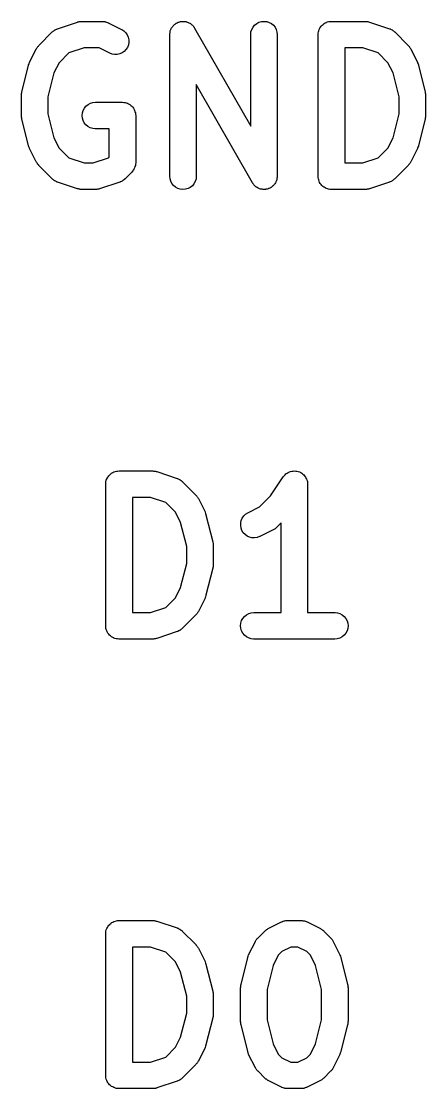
# Model space of a CAD drawing. Extents: x -13 to 127, y -89 to 15.
# Drawn here: x 108.81 to 111.1, y -31.29 to -25.26 of the extents above; entities that cross this region are included whole.
import ezdxf

# ---------------------------------------------------------------- set-up
doc = ezdxf.new("R2010")
doc.units = 0
doc.layers.add('BLACK', color=7, linetype='CONTINUOUS')

msp = doc.modelspace()

# ---------------------------------------------------------------- linework, layer by layer
at = {"layer": 'BLACK', "linetype": 'CONTINUOUS'}
for p, q in [((109.146, -25.266), (109.149, -25.2654)), ((109.149, -25.2654), (109.153, -25.2653)), ((109.153, -25.2653), (109.157, -25.2649)), ((109.157, -25.2649), (109.271, -25.2649)), ((109.271, -25.2649), (109.272, -25.2649)), ((109.272, -25.2649), (109.275, -25.2652)), ((109.275, -25.2652), (109.277, -25.2651)), ((109.277, -25.2651), (109.282, -25.266)), ((109.717, -25.266), (109.719, -25.2655)), ((109.719, -25.2655), (109.724, -25.2653)), ((109.724, -25.2653), (109.729, -25.2649)), ((109.729, -25.2649), (109.731, -25.2652)), ((109.731, -25.2652), (109.734, -25.2651)), ((109.734, -25.2651), (109.739, -25.2659)), ((110.172, -25.2662), (110.186, -25.2649)), ((110.186, -25.2649), (110.201, -25.2664)), ((110.552, -25.2662), (110.559, -25.2656)), ((110.559, -25.2656), (110.567, -25.2649)), ((110.567, -25.2649), (110.757, -25.2649)), ((110.757, -25.2649), (110.758, -25.2649)), ((110.758, -25.2649), (110.762, -25.2654)), ((110.762, -25.2654), (110.766, -25.2655)), ((110.766, -25.2655), (110.769, -25.2662)), ((108.913, -25.4012), (108.99, -25.325)), ((108.99, -25.3242), (108.992, -25.3229)), ((108.99, -25.325), (108.99, -25.3242)), ((108.992, -25.3229), (108.994, -25.3213)), ((108.994, -25.3213), (108.998, -25.3183)), ((108.998, -25.3183), (109.002, -25.3151)), ((109.002, -25.3151), (109.004, -25.3141)), ((109.004, -25.3141), (109.006, -25.3128)), ((109.006, -25.3128), (109.01, -25.3107)), ((109.01, -25.3107), (109.015, -25.3084)), ((109.015, -25.3084), (109.017, -25.3077)), ((109.017, -25.3077), (109.019, -25.3068)), ((109.019, -25.3068), (109.133, -25.2688)), ((109.133, -25.2688), (109.134, -25.2684)), ((109.134, -25.2684), (109.138, -25.2675)), ((109.138, -25.2675), (109.142, -25.2663)), ((109.142, -25.2663), (109.146, -25.266)), ((109.282, -25.266), (109.287, -25.2665)), ((109.287, -25.2665), (109.289, -25.2672)), ((109.289, -25.2672), (109.291, -25.2676)), ((109.291, -25.2676), (109.296, -25.2694)), ((109.296, -25.2694), (109.301, -25.271)), ((109.301, -25.271), (109.303, -25.272)), ((109.303, -25.272), (109.305, -25.2728)), ((109.305, -25.2728), (109.381, -25.3109)), ((109.381, -25.3109), (109.382, -25.3114)), ((109.382, -25.3114), (109.394, -25.3194)), ((109.394, -25.3194), (109.405, -25.3296)), ((109.655, -25.3243), (109.656, -25.3219)), ((109.655, -25.3291), (109.655, -25.3243)), ((109.656, -25.3194), (109.658, -25.3149)), ((109.656, -25.3219), (109.656, -25.3194)), ((109.658, -25.3149), (109.659, -25.3104)), ((109.659, -25.3104), (109.661, -25.3081)), ((109.661, -25.3081), (109.662, -25.3058)), ((109.662, -25.3058), (109.664, -25.3018)), ((109.664, -25.3018), (109.667, -25.2975)), ((109.667, -25.2975), (109.668, -25.2956)), ((109.668, -25.2956), (109.67, -25.2935)), ((109.67, -25.2935), (109.673, -25.29)), ((109.673, -25.29), (109.676, -25.2863)), ((109.676, -25.2863), (109.678, -25.2847)), ((109.678, -25.2847), (109.68, -25.2829)), ((109.68, -25.2829), (109.684, -25.2802)), ((109.684, -25.2802), (109.687, -25.2771)), ((109.687, -25.2771), (109.69, -25.276)), ((109.69, -25.276), (109.692, -25.2745)), ((109.692, -25.2745), (109.696, -25.2726)), ((109.696, -25.2726), (109.7, -25.2704)), ((109.7, -25.2704), (109.703, -25.2696)), ((109.703, -25.2696), (109.705, -25.2686)), ((109.705, -25.2686), (109.71, -25.2676)), ((109.71, -25.2676), (109.714, -25.2662)), ((109.714, -25.2662), (109.717, -25.266)), ((109.739, -25.2659), (109.744, -25.2664)), ((109.744, -25.2664), (109.746, -25.2672)), ((109.746, -25.2672), (109.748, -25.2676)), ((109.748, -25.2676), (109.753, -25.2693)), ((109.753, -25.2693), (109.757, -25.2708)), ((109.757, -25.2708), (109.76, -25.272)), ((109.76, -25.272), (109.762, -25.2729)), ((109.762, -25.2729), (109.766, -25.2754)), ((109.766, -25.2754), (109.77, -25.2777)), ((109.77, -25.2777), (109.772, -25.2793)), ((109.772, -25.2793), (109.774, -25.2807)), ((109.774, -25.2807), (109.778, -25.284)), ((109.778, -25.284), (109.782, -25.2871)), ((109.782, -25.2871), (109.783, -25.289)), ((109.783, -25.289), (109.785, -25.2908)), ((109.785, -25.2908), (109.788, -25.2947)), ((109.788, -25.2947), (109.791, -25.2984)), ((109.791, -25.2984), (109.792, -25.3006)), ((109.792, -25.3006), (109.794, -25.3027)), ((109.794, -25.3027), (110.111, -25.8575)), ((110.111, -25.3389), (110.112, -25.3243)), ((110.112, -25.3243), (110.117, -25.3104)), ((110.117, -25.3104), (110.124, -25.2975)), ((110.124, -25.2975), (110.133, -25.2863)), ((110.133, -25.2863), (110.145, -25.2771)), ((110.145, -25.2771), (110.157, -25.2704)), ((110.157, -25.2704), (110.172, -25.2662)), ((110.201, -25.2664), (110.215, -25.2708)), ((110.215, -25.2708), (110.228, -25.2777)), ((110.228, -25.2777), (110.239, -25.2871)), ((110.239, -25.2871), (110.248, -25.2984)), ((110.248, -25.2984), (110.255, -25.3113)), ((110.255, -25.3113), (110.259, -25.3253)), ((110.259, -25.3253), (110.261, -25.3399)), ((110.492, -25.3318), (110.493, -25.3248)), ((110.493, -25.3243), (110.495, -25.3176)), ((110.493, -25.3246), (110.493, -25.3243)), ((110.493, -25.3248), (110.493, -25.3246)), ((110.495, -25.3176), (110.497, -25.3108)), ((110.497, -25.3108), (110.498, -25.3106)), ((110.498, -25.3104), (110.501, -25.3041)), ((110.498, -25.3106), (110.498, -25.3104)), ((110.501, -25.3041), (110.504, -25.298)), ((110.504, -25.298), (110.505, -25.2978)), ((110.505, -25.2975), (110.509, -25.2921)), ((110.505, -25.2978), (110.505, -25.2975)), ((110.509, -25.2921), (110.514, -25.2867)), ((110.514, -25.2863), (110.52, -25.2819)), ((110.514, -25.2865), (110.514, -25.2863)), ((110.514, -25.2867), (110.514, -25.2865)), ((110.52, -25.2819), (110.525, -25.2774)), ((110.525, -25.2771), (110.532, -25.2739)), ((110.525, -25.2773), (110.525, -25.2771)), ((110.525, -25.2774), (110.525, -25.2773)), ((110.532, -25.2739), (110.538, -25.2706)), ((110.538, -25.2704), (110.545, -25.2684)), ((110.538, -25.2705), (110.538, -25.2704)), ((110.538, -25.2706), (110.538, -25.2705)), ((110.545, -25.2684), (110.552, -25.2663)), ((110.552, -25.2663), (110.552, -25.2662)), ((110.552, -25.2663), (110.552, -25.2663)), ((110.769, -25.2662), (110.773, -25.2665)), ((110.773, -25.2665), (110.777, -25.2678)), ((110.777, -25.2678), (110.781, -25.2688)), ((110.781, -25.2688), (110.895, -25.3068)), ((110.895, -25.3068), (110.896, -25.3072)), ((110.896, -25.3072), (110.898, -25.3081)), ((110.898, -25.3081), (110.9, -25.3088)), ((110.9, -25.3088), (110.905, -25.3112)), ((110.905, -25.3112), (110.909, -25.3133)), ((110.909, -25.3133), (110.911, -25.3146)), ((110.911, -25.3146), (110.913, -25.3157)), ((110.913, -25.3157), (110.917, -25.3189)), ((110.917, -25.3189), (110.921, -25.3219)), ((110.921, -25.3219), (110.923, -25.3236)), ((110.923, -25.3236), (110.924, -25.325)), ((110.924, -25.325), (111.001, -25.4012)), ((109.405, -25.3296), (109.413, -25.3416)), ((109.413, -25.3416), (109.419, -25.355)), ((109.419, -25.355), (109.422, -25.3693)), ((109.422, -25.384), (109.42, -25.3984)), ((109.422, -25.3693), (109.422, -25.384)), ((109.653, -25.3389), (109.654, -25.3363)), ((109.653, -25.3399), (109.653, -25.3389)), ((109.653, -26.1399), (109.653, -25.3399)), ((109.654, -25.3338), (109.655, -25.3291)), ((109.654, -25.3363), (109.654, -25.3338)), ((110.111, -25.3399), (110.111, -25.3389)), ((110.111, -25.8575), (110.111, -25.3399)), ((110.261, -25.3399), (110.261, -26.1399)), ((110.492, -25.3389), (110.492, -25.3318)), ((110.492, -25.3394), (110.492, -25.3389)), ((110.492, -25.3399), (110.492, -25.3394)), ((110.492, -25.3394), (110.492, -25.3394)), ((110.492, -25.3394), (110.492, -25.3394)), ((110.492, -26.1399), (110.492, -25.3399)), ((108.861, -25.4968), (108.899, -25.4206)), ((108.899, -25.4206), (108.9, -25.4197)), ((108.9, -25.4197), (108.902, -25.4162)), ((108.902, -25.4162), (108.904, -25.4125)), ((108.904, -25.4125), (108.906, -25.4101)), ((108.906, -25.4101), (108.908, -25.4074)), ((108.908, -25.4074), (108.911, -25.4044)), ((108.911, -25.4044), (108.913, -25.4012)), ((109.083, -25.4436), (109.028, -25.4986)), ((109.169, -25.4149), (109.083, -25.4436)), ((109.254, -25.4149), (109.169, -25.4149)), ((109.314, -25.4451), (109.254, -25.4149)), ((109.328, -25.4503), (109.314, -25.4451)), ((109.384, -25.4433), (109.371, -25.4492)), ((109.396, -25.4349), (109.384, -25.4433)), ((109.406, -25.4243), (109.396, -25.4349)), ((109.414, -25.412), (109.406, -25.4243)), ((109.42, -25.3984), (109.414, -25.412)), ((110.642, -25.4149), (110.642, -26.0649)), ((110.745, -25.4149), (110.642, -25.4149)), ((110.831, -25.4436), (110.745, -25.4149)), ((110.886, -25.4986), (110.831, -25.4436)), ((111.001, -25.4012), (111.001, -25.4019)), ((111.001, -25.4019), (111.004, -25.4052)), ((111.004, -25.4052), (111.007, -25.4083)), ((111.007, -25.4083), (111.008, -25.4109)), ((111.008, -25.4109), (111.01, -25.4133)), ((111.01, -25.4133), (111.012, -25.4171)), ((111.012, -25.4171), (111.015, -25.4206)), ((111.015, -25.4206), (111.053, -25.4968)), ((108.856, -25.5105), (108.859, -25.504)), ((108.859, -25.504), (108.861, -25.4975)), ((108.861, -25.4972), (108.861, -25.4968)), ((108.861, -25.4975), (108.861, -25.4972)), ((109.028, -25.4986), (108.999, -25.5566)), ((109.342, -25.4528), (109.328, -25.4503)), ((109.357, -25.4524), (109.342, -25.4528)), ((109.371, -25.4492), (109.357, -25.4524)), ((110.915, -25.5566), (110.886, -25.4986)), ((111.053, -25.4968), (111.053, -25.4978)), ((111.053, -25.4978), (111.053, -25.4981)), ((111.053, -25.4981), (111.053, -25.4984)), ((111.053, -25.4984), (111.056, -25.505)), ((111.056, -25.505), (111.058, -25.5115)), ((108.818, -25.6646), (108.856, -25.5122)), ((108.856, -25.5109), (108.856, -25.5105)), ((108.856, -25.5112), (108.856, -25.5109)), ((108.856, -25.5122), (108.856, -25.5112)), ((108.999, -25.5566), (108.965, -25.692)), ((110.949, -25.692), (110.915, -25.5566)), ((111.058, -25.5115), (111.058, -25.5119)), ((111.058, -25.5119), (111.058, -25.5122)), ((111.058, -25.5122), (111.096, -25.6646)), ((110.12, -26.1771), (109.803, -25.6223)), ((109.803, -25.6223), (109.803, -26.1399)), ((108.815, -25.6791), (108.816, -25.6731)), ((108.815, -25.6804), (108.815, -25.6791)), ((108.815, -25.6817), (108.815, -25.6804)), ((108.815, -25.6828), (108.815, -25.6817)), ((108.815, -25.797), (108.815, -25.6828)), ((108.816, -25.6731), (108.817, -25.6672)), ((108.817, -25.6659), (108.818, -25.6646)), ((108.817, -25.6672), (108.817, -25.6659)), ((111.096, -25.6646), (111.097, -25.6656)), ((111.097, -25.6656), (111.097, -25.6669)), ((111.097, -25.6669), (111.097, -25.6682)), ((111.097, -25.6682), (111.098, -25.6742)), ((111.098, -25.6742), (111.099, -25.6801)), ((111.099, -25.6801), (111.099, -25.6814)), ((111.099, -25.6814), (111.099, -25.6828)), ((111.099, -25.6828), (111.099, -25.797)), ((108.965, -25.692), (108.965, -25.7878)), ((109.171, -25.7551), (109.18, -25.7438)), ((109.18, -25.7438), (109.192, -25.7346)), ((109.192, -25.7346), (109.205, -25.7277)), ((109.205, -25.7277), (109.219, -25.7235)), ((109.219, -25.7235), (109.233, -25.722)), ((109.233, -25.722), (109.386, -25.722)), ((109.386, -25.722), (109.386, -25.722)), ((109.386, -25.722), (109.386, -25.722)), ((109.386, -25.722), (109.386, -25.7221)), ((109.386, -25.7221), (109.387, -25.7221)), ((109.387, -25.7221), (109.394, -25.7228)), ((109.394, -25.7228), (109.401, -25.7236)), ((109.401, -25.7236), (109.401, -25.7237)), ((109.401, -25.7237), (109.401, -25.7237)), ((109.401, -25.7237), (109.408, -25.7258)), ((109.408, -25.7258), (109.415, -25.7279)), ((109.415, -25.7279), (109.415, -25.728)), ((109.415, -25.728), (109.415, -25.7281)), ((109.415, -25.7281), (109.421, -25.7315)), ((109.421, -25.7315), (109.428, -25.7349)), ((109.428, -25.7349), (109.428, -25.735)), ((109.428, -25.735), (109.428, -25.7352)), ((109.428, -25.7352), (109.433, -25.7397)), ((109.433, -25.7397), (109.439, -25.7442)), ((109.439, -25.7442), (109.439, -25.7444)), ((109.439, -25.7444), (109.439, -25.7446)), ((109.439, -25.7446), (109.444, -25.75)), ((110.949, -25.7878), (110.949, -25.692)), ((108.815, -25.7984), (108.815, -25.797)), ((108.815, -25.7997), (108.815, -25.7984)), ((108.816, -25.8056), (108.815, -25.7997)), ((108.817, -25.8116), (108.816, -25.8056)), ((108.965, -25.7878), (108.999, -25.9233)), ((109.158, -25.7965), (109.16, -25.782)), ((109.16, -25.8111), (109.158, -25.7965)), ((109.16, -25.782), (109.164, -25.768)), ((109.164, -25.768), (109.171, -25.7551)), ((109.444, -25.75), (109.448, -25.7555)), ((109.448, -25.7555), (109.448, -25.7558)), ((109.448, -25.7558), (109.448, -25.756)), ((109.448, -25.756), (109.452, -25.7622)), ((109.452, -25.7622), (109.455, -25.7685)), ((109.455, -25.7685), (109.455, -25.7687)), ((109.455, -25.7687), (109.455, -25.769)), ((109.455, -25.769), (109.457, -25.7757)), ((109.457, -25.7757), (109.459, -25.7825)), ((109.459, -25.7825), (109.459, -25.7827)), ((109.459, -25.7827), (109.459, -25.783)), ((109.459, -25.783), (109.46, -25.79)), ((109.46, -25.79), (109.461, -25.797)), ((109.461, -25.797), (109.461, -26.0637)), ((110.915, -25.9233), (110.949, -25.7878)), ((111.098, -25.8067), (111.097, -25.8126)), ((111.099, -25.8008), (111.098, -25.8067)), ((111.099, -25.797), (111.099, -25.7981)), ((111.099, -25.7981), (111.099, -25.7994)), ((111.099, -25.7994), (111.099, -25.8008)), ((108.817, -25.8129), (108.817, -25.8116)), ((108.817, -25.8142), (108.817, -25.8129)), ((108.818, -25.8152), (108.817, -25.8142)), ((108.856, -25.9676), (108.818, -25.8152)), ((109.164, -25.8251), (109.16, -25.8111)), ((109.17, -25.8381), (109.164, -25.8251)), ((109.18, -25.8495), (109.17, -25.8381)), ((109.191, -25.8589), (109.18, -25.8495)), ((109.204, -25.866), (109.191, -25.8589)), ((109.218, -25.8704), (109.204, -25.866)), ((111.096, -25.8152), (111.058, -25.9676)), ((111.097, -25.8139), (111.096, -25.8152)), ((111.097, -25.8126), (111.097, -25.8139)), ((108.999, -25.9233), (109.028, -25.9812)), ((109.232, -25.872), (109.218, -25.8704)), ((109.233, -25.872), (109.232, -25.872)), ((109.311, -25.872), (109.233, -25.872)), ((109.311, -26.0326), (109.311, -25.872)), ((110.886, -25.9812), (110.915, -25.9233)), ((108.856, -25.9679), (108.856, -25.9676)), ((108.856, -25.9683), (108.856, -25.9679)), ((108.858, -25.9748), (108.856, -25.9683)), ((108.861, -25.9814), (108.858, -25.9748)), ((108.861, -25.9817), (108.861, -25.9814)), ((108.861, -25.982), (108.861, -25.9817)), ((108.861, -25.983), (108.861, -25.982)), ((108.899, -26.0592), (108.861, -25.983)), ((109.028, -25.9812), (109.083, -26.0363)), ((110.831, -26.0363), (110.886, -25.9812)), ((111.053, -25.983), (111.015, -26.0592)), ((111.055, -25.9758), (111.053, -25.9823)), ((111.053, -25.9823), (111.053, -25.9826)), ((111.053, -25.9826), (111.053, -25.983)), ((111.058, -25.9693), (111.055, -25.9758)), ((111.058, -25.9676), (111.058, -25.9686)), ((111.058, -25.9686), (111.058, -25.969)), ((111.058, -25.969), (111.058, -25.9693)), ((109.083, -26.0363), (109.169, -26.0649)), ((109.221, -26.0649), (109.307, -26.0363)), ((109.307, -26.0363), (109.311, -26.0326)), ((110.745, -26.0649), (110.831, -26.0363)), ((108.902, -26.0627), (108.899, -26.0592)), ((108.904, -26.0665), (108.902, -26.0627)), ((108.906, -26.0689), (108.904, -26.0665)), ((108.907, -26.0716), (108.906, -26.0689)), ((108.91, -26.0746), (108.907, -26.0716)), ((108.913, -26.0779), (108.91, -26.0746)), ((108.913, -26.0787), (108.913, -26.0779)), ((108.99, -26.1548), (108.913, -26.0787)), ((109.169, -26.0649), (109.221, -26.0649)), ((109.447, -26.1061), (109.443, -26.1114)), ((109.448, -26.1057), (109.447, -26.1061)), ((109.451, -26.0994), (109.448, -26.1054)), ((109.448, -26.1054), (109.448, -26.1057)), ((109.455, -26.0933), (109.451, -26.0994)), ((109.457, -26.0859), (109.455, -26.0925)), ((109.455, -26.0925), (109.455, -26.0929)), ((109.455, -26.0929), (109.455, -26.0933)), ((109.459, -26.0793), (109.457, -26.0859)), ((109.46, -26.0716), (109.459, -26.0785)), ((109.459, -26.0785), (109.459, -26.0789)), ((109.459, -26.0789), (109.459, -26.0793)), ((109.461, -26.0648), (109.46, -26.0716)), ((109.461, -26.0637), (109.461, -26.064)), ((109.461, -26.064), (109.461, -26.064)), ((109.461, -26.064), (109.461, -26.064)), ((109.461, -26.064), (109.461, -26.0648)), ((110.642, -26.0649), (110.745, -26.0649)), ((111.001, -26.0787), (110.924, -26.1548)), ((111.003, -26.0754), (111.001, -26.0787)), ((111.006, -26.0724), (111.003, -26.0754)), ((111.008, -26.0698), (111.006, -26.0724)), ((111.01, -26.0673), (111.008, -26.0698)), ((111.012, -26.0636), (111.01, -26.0673)), ((111.014, -26.0601), (111.012, -26.0636)), ((111.015, -26.0592), (111.014, -26.0601)), ((108.991, -26.1562), (108.99, -26.1548)), ((108.993, -26.1579), (108.991, -26.1562)), ((108.997, -26.1609), (108.993, -26.1579)), ((109.001, -26.1641), (108.997, -26.1609)), ((109.003, -26.1652), (109.001, -26.1641)), ((109.005, -26.1665), (109.003, -26.1652)), ((109.009, -26.1686), (109.005, -26.1665)), ((109.014, -26.171), (109.009, -26.1686)), ((109.38, -26.1691), (109.375, -26.1714)), ((109.385, -26.167), (109.38, -26.1691)), ((109.386, -26.1657), (109.385, -26.167)), ((109.388, -26.1647), (109.386, -26.1657)), ((109.392, -26.1615), (109.388, -26.1647)), ((109.397, -26.1586), (109.392, -26.1615)), ((109.398, -26.157), (109.397, -26.1586)), ((109.4, -26.1556), (109.398, -26.157)), ((109.401, -26.1548), (109.4, -26.1556)), ((109.439, -26.1167), (109.401, -26.1548)), ((109.443, -26.1114), (109.439, -26.1167)), ((109.655, -26.1545), (109.653, -26.1399)), ((109.659, -26.1685), (109.655, -26.1545)), ((109.666, -26.1814), (109.659, -26.1685)), ((109.797, -26.1694), (109.79, -26.1823)), ((109.802, -26.1555), (109.797, -26.1694)), ((109.803, -26.141), (109.802, -26.1555)), ((109.803, -26.1399), (109.803, -26.141)), ((110.255, -26.1694), (110.253, -26.1717)), ((110.256, -26.1649), (110.255, -26.1694)), ((110.258, -26.1604), (110.256, -26.1649)), ((110.259, -26.1555), (110.258, -26.1579)), ((110.258, -26.1579), (110.258, -26.1604)), ((110.26, -26.146), (110.259, -26.1507)), ((110.259, -26.1507), (110.259, -26.1555)), ((110.261, -26.141), (110.26, -26.1435)), ((110.26, -26.1435), (110.26, -26.146)), ((110.261, -26.1399), (110.261, -26.141)), ((110.492, -26.1469), (110.492, -26.1399)), ((110.493, -26.154), (110.492, -26.1469)), ((110.493, -26.1542), (110.493, -26.154)), ((110.493, -26.1545), (110.493, -26.1542)), ((110.495, -26.1612), (110.493, -26.1545)), ((110.497, -26.168), (110.495, -26.1612)), ((110.497, -26.1682), (110.497, -26.168)), ((110.497, -26.1685), (110.497, -26.1682)), ((110.5, -26.1747), (110.497, -26.1685)), ((110.904, -26.1691), (110.899, -26.1714)), ((110.908, -26.167), (110.904, -26.1691)), ((110.91, -26.1657), (110.908, -26.167)), ((110.912, -26.1647), (110.91, -26.1657)), ((110.916, -26.1615), (110.912, -26.1647)), ((110.92, -26.1586), (110.916, -26.1615)), ((110.922, -26.157), (110.92, -26.1586)), ((110.924, -26.1556), (110.922, -26.157)), ((110.924, -26.1548), (110.924, -26.1556)), ((109.016, -26.1717), (109.014, -26.171)), ((109.018, -26.1726), (109.016, -26.1717)), ((109.019, -26.173), (109.018, -26.1726)), ((109.133, -26.2111), (109.019, -26.173)), ((109.137, -26.212), (109.133, -26.2111)), ((109.141, -26.2133), (109.137, -26.212)), ((109.145, -26.2136), (109.141, -26.2133)), ((109.148, -26.2143), (109.145, -26.2136)), ((109.152, -26.2144), (109.148, -26.2143)), ((109.156, -26.2149), (109.152, -26.2144)), ((109.157, -26.2149), (109.156, -26.2149)), ((109.233, -26.2149), (109.157, -26.2149)), ((109.237, -26.2145), (109.233, -26.2149)), ((109.242, -26.2144), (109.237, -26.2145)), ((109.245, -26.2138), (109.242, -26.2144)), ((109.248, -26.2135), (109.245, -26.2138)), ((109.252, -26.2123), (109.248, -26.2135)), ((109.256, -26.2114), (109.252, -26.2123)), ((109.257, -26.2111), (109.256, -26.2114)), ((109.371, -26.173), (109.257, -26.2111)), ((109.373, -26.1721), (109.371, -26.173)), ((109.375, -26.1714), (109.373, -26.1721)), ((109.675, -26.1928), (109.666, -26.1814)), ((109.686, -26.2021), (109.675, -26.1928)), ((109.699, -26.209), (109.686, -26.2021)), ((109.713, -26.2134), (109.699, -26.209)), ((109.728, -26.2149), (109.713, -26.2134)), ((109.742, -26.2136), (109.728, -26.2149)), ((109.757, -26.2094), (109.742, -26.2136)), ((109.769, -26.2027), (109.757, -26.2094)), ((109.781, -26.1935), (109.769, -26.2027)), ((109.79, -26.1823), (109.781, -26.1935)), ((110.122, -26.1792), (110.12, -26.1771)), ((110.123, -26.1814), (110.122, -26.1792)), ((110.126, -26.1851), (110.123, -26.1814)), ((110.129, -26.1891), (110.126, -26.1851)), ((110.131, -26.1908), (110.129, -26.1891)), ((110.132, -26.1928), (110.131, -26.1908)), ((110.136, -26.1958), (110.132, -26.1928)), ((110.14, -26.1991), (110.136, -26.1958)), ((110.142, -26.2005), (110.14, -26.1991)), ((110.144, -26.2021), (110.142, -26.2005)), ((110.148, -26.2044), (110.144, -26.2021)), ((110.152, -26.2069), (110.148, -26.2044)), ((110.154, -26.2078), (110.152, -26.2069)), ((110.157, -26.209), (110.154, -26.2078)), ((110.161, -26.2105), (110.157, -26.209)), ((110.166, -26.2122), (110.161, -26.2105)), ((110.168, -26.2126), (110.166, -26.2122)), ((110.17, -26.2134), (110.168, -26.2126)), ((110.175, -26.2139), (110.17, -26.2134)), ((110.18, -26.2147), (110.175, -26.2139)), ((110.183, -26.2146), (110.18, -26.2147)), ((110.185, -26.2149), (110.183, -26.2146)), ((110.19, -26.2145), (110.185, -26.2149)), ((110.195, -26.2144), (110.19, -26.2145)), ((110.197, -26.2138), (110.195, -26.2144)), ((110.2, -26.2136), (110.197, -26.2138)), ((110.204, -26.2122), (110.2, -26.2136)), ((110.209, -26.2112), (110.204, -26.2122)), ((110.211, -26.2102), (110.209, -26.2112)), ((110.214, -26.2094), (110.211, -26.2102)), ((110.218, -26.2072), (110.214, -26.2094)), ((110.222, -26.2053), (110.218, -26.2072)), ((110.224, -26.2038), (110.222, -26.2053)), ((110.227, -26.2027), (110.224, -26.2038)), ((110.23, -26.1997), (110.227, -26.2027)), ((110.234, -26.1969), (110.23, -26.1997)), ((110.236, -26.1951), (110.234, -26.1969)), ((110.238, -26.1935), (110.236, -26.1951)), ((110.241, -26.1898), (110.238, -26.1935)), ((110.244, -26.1863), (110.241, -26.1898)), ((110.246, -26.1842), (110.244, -26.1863)), ((110.247, -26.1823), (110.246, -26.1842)), ((110.25, -26.178), (110.247, -26.1823)), ((110.252, -26.174), (110.25, -26.178)), ((110.253, -26.1717), (110.252, -26.174)), ((110.504, -26.181), (110.5, -26.1747)), ((110.504, -26.1812), (110.504, -26.181)), ((110.504, -26.1814), (110.504, -26.1812)), ((110.509, -26.1869), (110.504, -26.1814)), ((110.513, -26.1924), (110.509, -26.1869)), ((110.513, -26.1925), (110.513, -26.1924)), ((110.513, -26.1928), (110.513, -26.1925)), ((110.519, -26.1972), (110.513, -26.1928)), ((110.524, -26.2018), (110.519, -26.1972)), ((110.524, -26.2019), (110.524, -26.2018)), ((110.525, -26.2021), (110.524, -26.2019)), ((110.531, -26.2054), (110.525, -26.2021)), ((110.537, -26.2088), (110.531, -26.2054)), ((110.537, -26.2089), (110.537, -26.2088)), ((110.537, -26.209), (110.537, -26.2089)), ((110.544, -26.2111), (110.537, -26.209)), ((110.551, -26.2133), (110.544, -26.2111)), ((110.551, -26.2134), (110.551, -26.2133)), ((110.551, -26.2133), (110.551, -26.2133)), ((110.558, -26.2141), (110.551, -26.2134)), ((110.565, -26.2149), (110.558, -26.2141)), ((110.566, -26.2149), (110.565, -26.2149)), ((110.567, -26.2149), (110.566, -26.2149)), ((110.566, -26.2149), (110.566, -26.2149)), ((110.566, -26.2149), (110.566, -26.2149)), ((110.757, -26.2149), (110.567, -26.2149)), ((110.761, -26.2145), (110.757, -26.2149)), ((110.765, -26.2144), (110.761, -26.2145)), ((110.768, -26.2138), (110.765, -26.2144)), ((110.772, -26.2135), (110.768, -26.2138)), ((110.776, -26.2123), (110.772, -26.2135)), ((110.78, -26.2114), (110.776, -26.2123)), ((110.781, -26.2111), (110.78, -26.2114)), ((110.895, -26.173), (110.781, -26.2111)), ((110.897, -26.1721), (110.895, -26.173)), ((110.899, -26.1714), (110.897, -26.1721)), ((109.293, -27.8643), (109.295, -27.8576)), ((109.295, -27.8576), (109.297, -27.8508)), ((109.297, -27.8508), (109.298, -27.8506)), ((109.298, -27.8504), (109.301, -27.8441)), ((109.298, -27.8506), (109.298, -27.8504)), ((109.301, -27.8441), (109.304, -27.838)), ((109.304, -27.838), (109.305, -27.8378)), ((109.305, -27.8375), (109.309, -27.8321)), ((109.305, -27.8378), (109.305, -27.8375)), ((109.309, -27.8321), (109.314, -27.8267)), ((109.314, -27.8263), (109.32, -27.8219)), ((109.314, -27.8265), (109.314, -27.8263)), ((109.314, -27.8267), (109.314, -27.8265)), ((109.32, -27.8219), (109.325, -27.8174)), ((109.325, -27.8171), (109.332, -27.8139)), ((109.325, -27.8173), (109.325, -27.8171)), ((109.325, -27.8174), (109.325, -27.8173)), ((109.332, -27.8139), (109.338, -27.8106)), ((109.338, -27.8104), (109.345, -27.8084)), ((109.338, -27.8105), (109.338, -27.8104)), ((109.338, -27.8106), (109.338, -27.8105)), ((109.345, -27.8084), (109.352, -27.8063)), ((109.352, -27.8062), (109.359, -27.8056)), ((109.352, -27.8063), (109.352, -27.8062)), ((109.352, -27.8063), (109.352, -27.8063)), ((109.359, -27.8056), (109.367, -27.8049)), ((109.367, -27.8049), (109.557, -27.8049)), ((109.557, -27.8049), (109.558, -27.8049)), ((109.558, -27.8049), (109.562, -27.8054)), ((109.562, -27.8054), (109.566, -27.8055)), ((109.566, -27.8055), (109.569, -27.8062)), ((109.569, -27.8062), (109.573, -27.8065)), ((109.573, -27.8065), (109.577, -27.8078)), ((109.577, -27.8078), (109.581, -27.8088)), ((109.581, -27.8088), (109.695, -27.8468)), ((109.695, -27.8468), (109.696, -27.8472)), ((109.696, -27.8472), (109.698, -27.8481)), ((109.698, -27.8481), (109.7, -27.8488)), ((109.7, -27.8488), (109.705, -27.8512)), ((109.705, -27.8512), (109.709, -27.8533)), ((109.709, -27.8533), (109.711, -27.8546)), ((109.711, -27.8546), (109.713, -27.8557)), ((109.713, -27.8557), (109.717, -27.8589)), ((110.223, -27.9464), (110.295, -27.8383)), ((110.295, -27.8374), (110.3, -27.832)), ((110.295, -27.8375), (110.295, -27.8374)), ((110.295, -27.8383), (110.295, -27.8375)), ((110.295, -27.8375), (110.295, -27.8375)), ((110.295, -27.8375), (110.295, -27.8375)), ((110.3, -27.832), (110.305, -27.8263)), ((110.305, -27.8262), (110.31, -27.8216)), ((110.305, -27.8263), (110.305, -27.8262)), ((110.305, -27.8263), (110.305, -27.8263)), ((110.31, -27.8216), (110.316, -27.8171)), ((110.316, -27.8171), (110.323, -27.8135)), ((110.316, -27.8171), (110.316, -27.8171)), ((110.316, -27.8171), (110.316, -27.8171)), ((110.323, -27.8135), (110.329, -27.8104)), ((110.329, -27.8103), (110.336, -27.8083)), ((110.329, -27.8104), (110.329, -27.8103)), ((110.329, -27.8103), (110.329, -27.8103)), ((110.336, -27.8083), (110.343, -27.8062)), ((110.343, -27.8062), (110.35, -27.8056)), ((110.343, -27.8062), (110.343, -27.8062)), ((110.343, -27.8062), (110.343, -27.8062)), ((110.35, -27.8056), (110.358, -27.8049)), ((110.358, -27.8049), (110.358, -27.8049)), ((110.358, -27.8049), (110.365, -27.8057)), ((110.358, -27.8049), (110.358, -27.8049)), ((110.365, -27.8057), (110.372, -27.8064)), ((110.372, -27.8064), (110.372, -27.8065)), ((110.372, -27.8065), (110.372, -27.8065)), ((110.372, -27.8065), (110.379, -27.8087)), ((110.379, -27.8087), (110.386, -27.8108)), ((110.386, -27.8108), (110.386, -27.8108)), ((110.386, -27.8108), (110.386, -27.8108)), ((110.386, -27.8108), (110.393, -27.8143)), ((110.393, -27.8143), (110.399, -27.8177)), ((110.399, -27.8177), (110.399, -27.8178)), ((110.399, -27.8178), (110.399, -27.8178)), ((110.399, -27.8178), (110.405, -27.8224)), ((110.405, -27.8224), (110.41, -27.8271)), ((110.41, -27.8271), (110.41, -27.8271)), ((110.41, -27.8271), (110.41, -27.8271)), ((110.41, -27.8271), (110.415, -27.8329)), ((110.415, -27.8329), (110.419, -27.8384)), ((110.419, -27.8384), (110.419, -27.8384)), ((110.419, -27.8384), (110.42, -27.8385)), ((110.42, -27.8385), (110.423, -27.8453)), ((110.423, -27.8453), (110.426, -27.8513)), ((110.426, -27.8513), (110.426, -27.8514)), ((110.426, -27.8514), (110.426, -27.8514)), ((110.426, -27.8514), (110.429, -27.8585)), ((110.429, -27.8585), (110.431, -27.8653)), ((109.292, -27.8718), (109.293, -27.8648)), ((109.292, -27.8789), (109.292, -27.8718)), ((109.292, -27.8794), (109.292, -27.8789)), ((109.292, -27.8799), (109.292, -27.8794)), ((109.292, -27.8794), (109.292, -27.8794)), ((109.292, -27.8794), (109.292, -27.8794)), ((109.292, -28.6799), (109.292, -27.8799)), ((109.293, -27.8646), (109.293, -27.8643)), ((109.293, -27.8648), (109.293, -27.8646)), ((109.717, -27.8589), (109.721, -27.8619)), ((109.721, -27.8619), (109.723, -27.8636)), ((109.723, -27.8636), (109.724, -27.865)), ((109.724, -27.865), (109.801, -27.9412)), ((110.431, -27.8653), (110.431, -27.8654)), ((110.431, -27.8654), (110.431, -27.8655)), ((110.431, -27.8655), (110.431, -27.8724)), ((110.431, -27.8724), (110.432, -27.8799)), ((110.432, -27.8799), (110.432, -28.6049)), ((109.442, -27.9549), (109.442, -28.6049)), ((109.545, -27.9549), (109.442, -27.9549)), ((109.631, -27.9836), (109.545, -27.9549)), ((109.801, -27.9412), (109.801, -27.9419)), ((109.801, -27.9419), (109.804, -27.9452)), ((109.804, -27.9452), (109.807, -27.9483)), ((109.807, -27.9483), (109.808, -27.9509)), ((109.808, -27.9509), (109.81, -27.9533)), ((109.81, -27.9533), (109.812, -27.9571)), ((109.812, -27.9571), (109.815, -27.9606)), ((109.815, -27.9606), (109.853, -28.0368)), ((110.16, -28.0087), (110.223, -27.9464)), ((109.686, -28.0386), (109.631, -27.9836)), ((109.715, -28.0966), (109.686, -28.0386)), ((109.853, -28.0368), (109.853, -28.0378)), ((109.853, -28.0378), (109.853, -28.0381)), ((109.853, -28.0381), (109.853, -28.0384)), ((109.853, -28.0384), (109.856, -28.045)), ((110.095, -28.0414), (110.16, -28.0087)), ((109.749, -28.232), (109.715, -28.0966)), ((109.856, -28.045), (109.858, -28.0515)), ((109.858, -28.0515), (109.858, -28.0519)), ((109.858, -28.0519), (109.858, -28.0522)), ((109.858, -28.0522), (109.896, -28.2046)), ((110.054, -28.0988), (110.057, -28.0845)), ((110.054, -28.1134), (110.054, -28.0988)), ((110.057, -28.0845), (110.063, -28.0712)), ((110.063, -28.0712), (110.072, -28.0592)), ((110.072, -28.0592), (110.082, -28.0492)), ((110.082, -28.0492), (110.095, -28.0414)), ((110.282, -28.0991), (110.258, -28.1234)), ((110.282, -28.6049), (110.282, -28.0991)), ((110.056, -28.1278), (110.054, -28.1134)), ((110.061, -28.1415), (110.056, -28.1278)), ((110.069, -28.154), (110.061, -28.1415)), ((110.079, -28.1647), (110.069, -28.154)), ((110.238, -28.1375), (110.162, -28.1756)), ((110.242, -28.1352), (110.238, -28.1375)), ((110.245, -28.1333), (110.242, -28.1352)), ((110.248, -28.1313), (110.245, -28.1333)), ((110.251, -28.1297), (110.248, -28.1313)), ((110.254, -28.1268), (110.251, -28.1297)), ((110.257, -28.1241), (110.254, -28.1268)), ((110.258, -28.1234), (110.257, -28.1241)), ((109.896, -28.2046), (109.897, -28.2056)), ((109.897, -28.2056), (109.897, -28.2069)), ((109.897, -28.2069), (109.897, -28.2082)), ((109.897, -28.2082), (109.898, -28.2142)), ((109.898, -28.2142), (109.899, -28.2201)), ((109.899, -28.2201), (109.899, -28.2214)), ((110.091, -28.1733), (110.079, -28.1647)), ((110.104, -28.1794), (110.091, -28.1733)), ((110.118, -28.1828), (110.104, -28.1794)), ((110.133, -28.1833), (110.118, -28.1828)), ((110.147, -28.1811), (110.133, -28.1833)), ((110.161, -28.176), (110.147, -28.1811)), ((110.162, -28.1756), (110.161, -28.176)), ((109.749, -28.3278), (109.749, -28.232)), ((109.899, -28.2214), (109.899, -28.2228)), ((109.899, -28.2228), (109.899, -28.337)), ((109.715, -28.4633), (109.749, -28.3278)), ((109.899, -28.3408), (109.898, -28.3467)), ((109.899, -28.337), (109.899, -28.3381)), ((109.899, -28.3381), (109.899, -28.3394)), ((109.899, -28.3394), (109.899, -28.3408)), ((109.896, -28.3552), (109.858, -28.5076)), ((109.897, -28.3539), (109.896, -28.3552)), ((109.898, -28.3467), (109.897, -28.3526)), ((109.897, -28.3526), (109.897, -28.3539)), ((109.631, -28.5763), (109.686, -28.5212)), ((109.686, -28.5212), (109.715, -28.4633)), ((109.855, -28.5158), (109.853, -28.5223)), ((109.858, -28.5093), (109.855, -28.5158)), ((109.858, -28.5076), (109.858, -28.5086)), ((109.858, -28.5086), (109.858, -28.509)), ((109.858, -28.509), (109.858, -28.5093)), ((109.545, -28.6049), (109.631, -28.5763)), ((109.853, -28.523), (109.815, -28.5992)), ((109.853, -28.5223), (109.853, -28.5226)), ((109.853, -28.5226), (109.853, -28.523)), ((109.442, -28.6049), (109.545, -28.6049)), ((109.801, -28.6187), (109.724, -28.6948)), ((109.803, -28.6154), (109.801, -28.6187)), ((109.806, -28.6124), (109.803, -28.6154)), ((109.808, -28.6098), (109.806, -28.6124)), ((109.81, -28.6073), (109.808, -28.6098)), ((109.812, -28.6036), (109.81, -28.6073)), ((109.814, -28.6001), (109.812, -28.6036)), ((109.815, -28.5992), (109.814, -28.6001)), ((110.059, -28.6508), (110.066, -28.638)), ((110.066, -28.638), (110.076, -28.6267)), ((110.076, -28.6267), (110.087, -28.6174)), ((110.087, -28.6174), (110.1, -28.6106)), ((110.1, -28.6106), (110.114, -28.6063)), ((110.114, -28.6063), (110.128, -28.6049)), ((110.128, -28.6049), (110.282, -28.6049)), ((110.432, -28.6049), (110.586, -28.6049)), ((110.586, -28.6049), (110.587, -28.6049)), ((110.587, -28.6049), (110.601, -28.6065)), ((110.601, -28.6065), (110.615, -28.611)), ((110.615, -28.611), (110.628, -28.618)), ((110.628, -28.618), (110.639, -28.6274)), ((110.639, -28.6274), (110.648, -28.6388)), ((110.648, -28.6388), (110.655, -28.6518)), ((109.292, -28.6869), (109.292, -28.6799)), ((109.293, -28.694), (109.292, -28.6869)), ((109.293, -28.6942), (109.293, -28.694)), ((109.293, -28.6945), (109.293, -28.6942)), ((109.295, -28.7012), (109.293, -28.6945)), ((109.297, -28.708), (109.295, -28.7012)), ((109.716, -28.7015), (109.712, -28.7047)), ((109.72, -28.6986), (109.716, -28.7015)), ((109.722, -28.697), (109.72, -28.6986)), ((109.724, -28.6956), (109.722, -28.697)), ((109.724, -28.6948), (109.724, -28.6956)), ((110.053, -28.6794), (110.055, -28.6648)), ((110.055, -28.694), (110.053, -28.6794)), ((110.055, -28.6648), (110.059, -28.6508)), ((110.059, -28.708), (110.055, -28.694)), ((110.655, -28.6518), (110.659, -28.6658)), ((110.659, -28.695), (110.655, -28.709)), ((110.659, -28.6658), (110.661, -28.6804)), ((110.661, -28.6804), (110.659, -28.695)), ((109.297, -28.7082), (109.297, -28.708)), ((109.297, -28.7085), (109.297, -28.7082)), ((109.3, -28.7147), (109.297, -28.7085)), ((109.304, -28.721), (109.3, -28.7147)), ((109.304, -28.7212), (109.304, -28.721)), ((109.304, -28.7214), (109.304, -28.7212)), ((109.309, -28.7269), (109.304, -28.7214)), ((109.313, -28.7324), (109.309, -28.7269)), ((109.313, -28.7325), (109.313, -28.7324)), ((109.313, -28.7328), (109.313, -28.7325)), ((109.319, -28.7372), (109.313, -28.7328)), ((109.324, -28.7418), (109.319, -28.7372)), ((109.324, -28.7419), (109.324, -28.7418)), ((109.325, -28.7421), (109.324, -28.7419)), ((109.331, -28.7454), (109.325, -28.7421)), ((109.337, -28.7488), (109.331, -28.7454)), ((109.337, -28.7489), (109.337, -28.7488)), ((109.337, -28.749), (109.337, -28.7489)), ((109.344, -28.7511), (109.337, -28.749)), ((109.351, -28.7533), (109.344, -28.7511)), ((109.351, -28.7534), (109.351, -28.7533)), ((109.351, -28.7533), (109.351, -28.7533)), ((109.358, -28.7541), (109.351, -28.7534)), ((109.365, -28.7549), (109.358, -28.7541)), ((109.366, -28.7549), (109.365, -28.7549)), ((109.367, -28.7549), (109.366, -28.7549)), ((109.366, -28.7549), (109.366, -28.7549)), ((109.366, -28.7549), (109.366, -28.7549)), ((109.557, -28.7549), (109.367, -28.7549)), ((109.561, -28.7545), (109.557, -28.7549)), ((109.565, -28.7544), (109.561, -28.7545)), ((109.568, -28.7538), (109.565, -28.7544)), ((109.572, -28.7535), (109.568, -28.7538)), ((109.576, -28.7523), (109.572, -28.7535)), ((109.58, -28.7514), (109.576, -28.7523)), ((109.581, -28.7511), (109.58, -28.7514)), ((109.695, -28.713), (109.581, -28.7511)), ((109.697, -28.7121), (109.695, -28.713)), ((109.699, -28.7114), (109.697, -28.7121)), ((109.704, -28.7091), (109.699, -28.7114)), ((109.708, -28.707), (109.704, -28.7091)), ((109.71, -28.7057), (109.708, -28.707)), ((109.712, -28.7047), (109.71, -28.7057)), ((110.066, -28.721), (110.059, -28.708)), ((110.075, -28.7324), (110.066, -28.721)), ((110.086, -28.7418), (110.075, -28.7324)), ((110.099, -28.7488), (110.086, -28.7418)), ((110.113, -28.7533), (110.099, -28.7488)), ((110.127, -28.7549), (110.113, -28.7533)), ((110.128, -28.7549), (110.127, -28.7549)), ((110.586, -28.7549), (110.128, -28.7549)), ((110.6, -28.7535), (110.586, -28.7549)), ((110.614, -28.7492), (110.6, -28.7535)), ((110.627, -28.7424), (110.614, -28.7492)), ((110.638, -28.7331), (110.627, -28.7424)), ((110.648, -28.7218), (110.638, -28.7331)), ((110.655, -28.709), (110.648, -28.7218)), ((109.295, -30.3976), (109.297, -30.3908)), ((109.297, -30.3908), (109.298, -30.3906)), ((109.298, -30.3904), (109.301, -30.3841)), ((109.298, -30.3906), (109.298, -30.3904)), ((109.301, -30.3841), (109.304, -30.378)), ((109.304, -30.378), (109.305, -30.3778)), ((109.305, -30.3775), (109.309, -30.3721)), ((109.305, -30.3778), (109.305, -30.3775)), ((109.309, -30.3721), (109.314, -30.3667)), ((109.314, -30.3663), (109.32, -30.3619)), ((109.314, -30.3665), (109.314, -30.3663)), ((109.314, -30.3667), (109.314, -30.3665)), ((109.32, -30.3619), (109.325, -30.3574)), ((109.325, -30.3571), (109.332, -30.3539)), ((109.325, -30.3573), (109.325, -30.3571)), ((109.325, -30.3574), (109.325, -30.3573)), ((109.332, -30.3539), (109.338, -30.3506)), ((109.338, -30.3504), (109.345, -30.3484)), ((109.338, -30.3505), (109.338, -30.3504)), ((109.338, -30.3506), (109.338, -30.3505)), ((109.345, -30.3484), (109.352, -30.3463)), ((109.352, -30.3462), (109.359, -30.3456)), ((109.352, -30.3463), (109.352, -30.3462)), ((109.352, -30.3463), (109.352, -30.3463)), ((109.359, -30.3456), (109.367, -30.3449)), ((109.367, -30.3449), (109.557, -30.3449)), ((109.557, -30.3449), (109.558, -30.3449)), ((109.558, -30.3449), (109.562, -30.3454)), ((109.562, -30.3454), (109.566, -30.3455)), ((109.566, -30.3455), (109.569, -30.3462)), ((109.569, -30.3462), (109.573, -30.3465)), ((109.573, -30.3465), (109.577, -30.3478)), ((109.577, -30.3478), (109.581, -30.3488)), ((109.581, -30.3488), (109.695, -30.3868)), ((109.695, -30.3868), (109.696, -30.3872)), ((109.696, -30.3872), (109.698, -30.3881)), ((109.698, -30.3881), (109.7, -30.3888)), ((109.7, -30.3888), (109.705, -30.3912)), ((110.206, -30.3932), (110.209, -30.3909)), ((110.209, -30.3909), (110.285, -30.3528)), ((110.285, -30.3528), (110.286, -30.3524)), ((110.286, -30.3524), (110.288, -30.3516)), ((110.288, -30.3516), (110.29, -30.3506)), ((110.29, -30.3506), (110.295, -30.3491)), ((110.295, -30.3491), (110.3, -30.3473)), ((110.3, -30.3473), (110.302, -30.347)), ((110.302, -30.347), (110.304, -30.3463)), ((110.304, -30.3463), (110.309, -30.3458)), ((110.309, -30.3458), (110.315, -30.345)), ((110.315, -30.345), (110.317, -30.3451)), ((110.317, -30.3451), (110.319, -30.3449)), ((110.319, -30.3449), (110.395, -30.3449)), ((110.395, -30.3449), (110.396, -30.3449)), ((110.396, -30.3449), (110.398, -30.3452)), ((110.398, -30.3452), (110.401, -30.3451)), ((110.401, -30.3451), (110.406, -30.346)), ((110.406, -30.346), (110.411, -30.3465)), ((110.411, -30.3465), (110.413, -30.3472)), ((110.413, -30.3472), (110.415, -30.3476)), ((110.415, -30.3476), (110.42, -30.3494)), ((110.42, -30.3494), (110.425, -30.351)), ((110.425, -30.351), (110.427, -30.352)), ((110.427, -30.352), (110.429, -30.3528)), ((110.429, -30.3528), (110.505, -30.3909)), ((110.505, -30.3909), (110.506, -30.3914)), ((109.292, -30.4118), (109.293, -30.4048)), ((109.292, -30.4189), (109.292, -30.4118)), ((109.292, -30.4194), (109.292, -30.4189)), ((109.292, -30.4199), (109.292, -30.4194)), ((109.292, -30.4194), (109.292, -30.4194)), ((109.292, -30.4194), (109.292, -30.4194)), ((109.292, -31.2199), (109.292, -30.4199)), ((109.293, -30.4043), (109.295, -30.3976)), ((109.293, -30.4046), (109.293, -30.4043)), ((109.293, -30.4048), (109.293, -30.4046)), ((109.705, -30.3912), (109.709, -30.3933)), ((109.709, -30.3933), (109.711, -30.3946)), ((109.711, -30.3946), (109.713, -30.3957)), ((109.713, -30.3957), (109.717, -30.3989)), ((109.717, -30.3989), (109.721, -30.4019)), ((109.721, -30.4019), (109.723, -30.4036)), ((109.723, -30.4036), (109.724, -30.405)), ((109.724, -30.405), (109.801, -30.4812)), ((110.144, -30.452), (110.146, -30.4493)), ((110.146, -30.4493), (110.149, -30.4463)), ((110.149, -30.4463), (110.152, -30.4431)), ((110.152, -30.4431), (110.19, -30.405)), ((110.19, -30.4042), (110.194, -30.4016)), ((110.19, -30.405), (110.19, -30.4042)), ((110.194, -30.4016), (110.197, -30.3987)), ((110.197, -30.3987), (110.199, -30.397)), ((110.199, -30.397), (110.202, -30.3951)), ((110.202, -30.3951), (110.206, -30.3932)), ((110.506, -30.3914), (110.509, -30.3937)), ((110.509, -30.3937), (110.513, -30.3957)), ((110.513, -30.3957), (110.515, -30.3977)), ((110.515, -30.3977), (110.518, -30.3994)), ((110.518, -30.3994), (110.521, -30.4023)), ((110.521, -30.4023), (110.524, -30.405)), ((110.524, -30.405), (110.562, -30.4431)), ((110.562, -30.4431), (110.563, -30.4438)), ((110.563, -30.4438), (110.566, -30.4471)), ((110.566, -30.4471), (110.569, -30.4502)), ((110.569, -30.4502), (110.57, -30.4528)), ((109.442, -30.4949), (109.442, -31.1449)), ((109.545, -30.4949), (109.442, -30.4949)), ((109.631, -30.5236), (109.545, -30.4949)), ((109.801, -30.4812), (109.801, -30.4819)), ((109.801, -30.4819), (109.804, -30.4852)), ((109.804, -30.4852), (109.807, -30.4883)), ((109.807, -30.4883), (109.808, -30.4909)), ((109.808, -30.4909), (109.81, -30.4933)), ((109.81, -30.4933), (109.812, -30.4971)), ((109.812, -30.4971), (109.815, -30.5006)), ((109.815, -30.5006), (109.853, -30.5768)), ((110.099, -30.5387), (110.138, -30.4626)), ((110.138, -30.4616), (110.14, -30.4581)), ((110.138, -30.4626), (110.138, -30.4616)), ((110.14, -30.4581), (110.142, -30.4544)), ((110.142, -30.4544), (110.144, -30.452)), ((110.337, -30.4949), (110.287, -30.5196)), ((110.377, -30.4949), (110.337, -30.4949)), ((110.427, -30.5196), (110.377, -30.4949)), ((110.57, -30.4528), (110.572, -30.4552)), ((110.572, -30.4552), (110.574, -30.459)), ((110.574, -30.459), (110.576, -30.4626)), ((110.576, -30.4626), (110.615, -30.5387)), ((109.686, -30.5786), (109.631, -30.5236)), ((110.056, -30.7065), (110.094, -30.5541)), ((110.094, -30.5524), (110.097, -30.5459)), ((110.094, -30.5528), (110.094, -30.5524)), ((110.094, -30.5531), (110.094, -30.5528)), ((110.094, -30.5541), (110.094, -30.5531)), ((110.097, -30.5459), (110.099, -30.5394)), ((110.099, -30.5391), (110.099, -30.5387)), ((110.099, -30.5394), (110.099, -30.5391)), ((110.266, -30.5405), (110.237, -30.5985)), ((110.287, -30.5196), (110.266, -30.5405)), ((110.448, -30.5405), (110.427, -30.5196)), ((110.477, -30.5985), (110.448, -30.5405)), ((110.615, -30.5387), (110.615, -30.5397)), ((110.615, -30.5397), (110.615, -30.54)), ((110.615, -30.54), (110.615, -30.5403)), ((110.615, -30.5403), (110.618, -30.5469)), ((110.618, -30.5469), (110.62, -30.5534)), ((110.62, -30.5534), (110.62, -30.5538)), ((110.62, -30.5538), (110.62, -30.5541)), ((110.62, -30.5541), (110.658, -30.7065)), ((109.715, -30.6366), (109.686, -30.5786)), ((109.853, -30.5768), (109.853, -30.5778)), ((109.853, -30.5778), (109.853, -30.5781)), ((109.853, -30.5781), (109.853, -30.5784)), ((109.853, -30.5784), (109.856, -30.585)), ((109.856, -30.585), (109.858, -30.5915)), ((109.858, -30.5915), (109.858, -30.5919)), ((109.858, -30.5919), (109.858, -30.5922)), ((109.858, -30.5922), (109.896, -30.7446)), ((110.237, -30.5985), (110.203, -30.7339)), ((110.511, -30.7339), (110.477, -30.5985)), ((109.749, -30.772), (109.715, -30.6366)), ((109.896, -30.7446), (109.897, -30.7456)), ((109.897, -30.7456), (109.897, -30.7469)), ((109.897, -30.7469), (109.897, -30.7482)), ((109.897, -30.7482), (109.898, -30.7542)), ((110.053, -30.7236), (110.054, -30.7223)), ((110.053, -30.7247), (110.053, -30.7236)), ((110.053, -30.9151), (110.053, -30.7247)), ((110.054, -30.715), (110.055, -30.7091)), ((110.054, -30.721), (110.054, -30.715)), ((110.054, -30.7223), (110.054, -30.721)), ((110.055, -30.7078), (110.056, -30.7065)), ((110.055, -30.7091), (110.055, -30.7078)), ((110.203, -30.7339), (110.203, -30.9059)), ((110.511, -30.9059), (110.511, -30.7339)), ((110.658, -30.7065), (110.659, -30.7075)), ((110.659, -30.7075), (110.659, -30.7088)), ((110.659, -30.7088), (110.659, -30.7101)), ((110.659, -30.7101), (110.66, -30.7161)), ((110.66, -30.7161), (110.661, -30.722)), ((110.661, -30.722), (110.66, -30.7233)), ((110.66, -30.7233), (110.661, -30.7247)), ((110.661, -30.7247), (110.661, -30.9151)), ((109.749, -30.8678), (109.749, -30.772)), ((109.898, -30.7542), (109.899, -30.7601)), ((109.899, -30.7601), (109.899, -30.7614)), ((109.899, -30.7614), (109.899, -30.7628)), ((109.899, -30.7628), (109.899, -30.877)), ((109.715, -31.0033), (109.749, -30.8678)), ((109.896, -30.8952), (109.858, -31.0476)), ((109.897, -30.8939), (109.896, -30.8952)), ((109.898, -30.8867), (109.897, -30.8926)), ((109.897, -30.8926), (109.897, -30.8939)), ((109.899, -30.8808), (109.898, -30.8867)), ((109.899, -30.877), (109.899, -30.8781)), ((109.899, -30.8781), (109.899, -30.8794)), ((109.899, -30.8794), (109.899, -30.8808)), ((110.054, -30.9165), (110.053, -30.9151)), ((110.053, -30.9178), (110.054, -30.9165)), ((110.054, -30.9237), (110.053, -30.9178)), ((110.055, -30.9297), (110.054, -30.9237)), ((110.055, -30.931), (110.055, -30.9297)), ((110.055, -30.9323), (110.055, -30.931)), ((110.056, -30.9333), (110.055, -30.9323)), ((110.094, -31.0857), (110.056, -30.9333)), ((110.203, -30.9059), (110.237, -31.0413)), ((110.477, -31.0413), (110.511, -30.9059)), ((110.658, -30.9333), (110.62, -31.0857)), ((110.659, -30.932), (110.658, -30.9333)), ((110.66, -30.9248), (110.659, -30.9307)), ((110.659, -30.9307), (110.659, -30.932)), ((110.661, -30.9162), (110.66, -30.9175)), ((110.66, -30.9175), (110.66, -30.9189)), ((110.66, -30.9189), (110.66, -30.9248)), ((110.661, -30.9151), (110.661, -30.9162)), ((109.686, -31.0612), (109.715, -31.0033)), ((109.858, -31.0493), (109.855, -31.0558)), ((109.858, -31.0476), (109.858, -31.0486)), ((109.858, -31.0486), (109.858, -31.049)), ((109.858, -31.049), (109.858, -31.0493)), ((110.237, -31.0413), (110.266, -31.0993)), ((110.448, -31.0993), (110.477, -31.0413)), ((109.631, -31.1163), (109.686, -31.0612)), ((109.853, -31.063), (109.815, -31.1392)), ((109.855, -31.0558), (109.853, -31.0623)), ((109.853, -31.0623), (109.853, -31.0626)), ((109.853, -31.0626), (109.853, -31.063)), ((110.094, -31.086), (110.094, -31.0857)), ((110.094, -31.0864), (110.094, -31.086)), ((110.096, -31.0929), (110.094, -31.0864)), ((110.099, -31.0995), (110.096, -31.0929)), ((110.099, -31.0998), (110.099, -31.0995)), ((110.099, -31.1001), (110.099, -31.0998)), ((110.099, -31.1011), (110.099, -31.1001)), ((110.138, -31.1773), (110.099, -31.1011)), ((110.266, -31.0993), (110.287, -31.1202)), ((110.427, -31.1202), (110.448, -31.0993)), ((110.615, -31.1011), (110.576, -31.1773)), ((110.617, -31.0939), (110.615, -31.1004)), ((110.615, -31.1004), (110.615, -31.1007)), ((110.615, -31.1007), (110.615, -31.1011)), ((110.62, -31.0874), (110.617, -31.0939)), ((110.62, -31.0857), (110.62, -31.0867)), ((110.62, -31.0867), (110.62, -31.0871)), ((110.62, -31.0871), (110.62, -31.0874)), ((109.442, -31.1449), (109.545, -31.1449)), ((109.545, -31.1449), (109.631, -31.1163)), ((109.801, -31.1587), (109.724, -31.2348)), ((109.803, -31.1554), (109.801, -31.1587)), ((109.806, -31.1524), (109.803, -31.1554)), ((109.808, -31.1498), (109.806, -31.1524)), ((109.81, -31.1473), (109.808, -31.1498)), ((109.812, -31.1436), (109.81, -31.1473)), ((109.814, -31.1401), (109.812, -31.1436)), ((109.815, -31.1392), (109.814, -31.1401)), ((110.287, -31.1202), (110.337, -31.1449)), ((110.337, -31.1449), (110.377, -31.1449)), ((110.377, -31.1449), (110.427, -31.1202)), ((109.292, -31.2269), (109.292, -31.2199)), ((109.293, -31.234), (109.292, -31.2269)), ((109.293, -31.2342), (109.293, -31.234)), ((109.293, -31.2345), (109.293, -31.2342)), ((109.295, -31.2412), (109.293, -31.2345)), ((109.724, -31.2348), (109.724, -31.2356)), ((110.14, -31.1808), (110.138, -31.1773)), ((110.142, -31.1846), (110.14, -31.1808)), ((110.144, -31.187), (110.142, -31.1846)), ((110.145, -31.1896), (110.144, -31.187)), ((110.148, -31.1927), (110.145, -31.1896)), ((110.151, -31.196), (110.148, -31.1927)), ((110.152, -31.1967), (110.151, -31.196)), ((110.19, -31.2348), (110.152, -31.1967)), ((110.193, -31.2375), (110.19, -31.2348)), ((110.562, -31.1967), (110.524, -31.2348)), ((110.524, -31.2348), (110.524, -31.2356)), ((110.565, -31.1935), (110.562, -31.1967)), ((110.568, -31.1905), (110.565, -31.1935)), ((110.57, -31.1879), (110.568, -31.1905)), ((110.572, -31.1854), (110.57, -31.1879)), ((110.574, -31.1817), (110.572, -31.1854)), ((110.576, -31.1782), (110.574, -31.1817)), ((110.576, -31.1773), (110.576, -31.1782)), ((109.297, -31.248), (109.295, -31.2412)), ((109.297, -31.2482), (109.297, -31.248)), ((109.297, -31.2485), (109.297, -31.2482)), ((109.3, -31.2547), (109.297, -31.2485)), ((109.304, -31.261), (109.3, -31.2547)), ((109.304, -31.2612), (109.304, -31.261)), ((109.304, -31.2614), (109.304, -31.2612)), ((109.309, -31.2669), (109.304, -31.2614)), ((109.313, -31.2724), (109.309, -31.2669)), ((109.313, -31.2725), (109.313, -31.2724)), ((109.313, -31.2728), (109.313, -31.2725)), ((109.319, -31.2772), (109.313, -31.2728)), ((109.324, -31.2818), (109.319, -31.2772)), ((109.324, -31.2819), (109.324, -31.2818)), ((109.325, -31.2821), (109.324, -31.2819)), ((109.331, -31.2854), (109.325, -31.2821)), ((109.337, -31.2888), (109.331, -31.2854)), ((109.337, -31.2889), (109.337, -31.2888)), ((109.337, -31.289), (109.337, -31.2889)), ((109.344, -31.2911), (109.337, -31.289)), ((109.351, -31.2933), (109.344, -31.2911)), ((109.351, -31.2934), (109.351, -31.2933)), ((109.351, -31.2933), (109.351, -31.2933)), ((109.358, -31.2941), (109.351, -31.2934)), ((109.365, -31.2949), (109.358, -31.2941)), ((109.366, -31.2949), (109.365, -31.2949)), ((109.367, -31.2949), (109.366, -31.2949)), ((109.366, -31.2949), (109.366, -31.2949)), ((109.366, -31.2949), (109.366, -31.2949)), ((109.557, -31.2949), (109.367, -31.2949)), ((109.561, -31.2945), (109.557, -31.2949)), ((109.565, -31.2944), (109.561, -31.2945)), ((109.568, -31.2938), (109.565, -31.2944)), ((109.572, -31.2935), (109.568, -31.2938)), ((109.576, -31.2923), (109.572, -31.2935)), ((109.58, -31.2914), (109.576, -31.2923)), ((109.581, -31.2911), (109.58, -31.2914)), ((109.695, -31.253), (109.581, -31.2911)), ((109.697, -31.2521), (109.695, -31.253)), ((109.699, -31.2514), (109.697, -31.2521)), ((109.704, -31.2491), (109.699, -31.2514)), ((109.708, -31.247), (109.704, -31.2491)), ((109.71, -31.2457), (109.708, -31.247)), ((109.712, -31.2447), (109.71, -31.2457)), ((109.716, -31.2415), (109.712, -31.2447)), ((109.72, -31.2386), (109.716, -31.2415)), ((109.722, -31.237), (109.72, -31.2386)), ((109.724, -31.2356), (109.722, -31.237)), ((110.196, -31.2405), (110.193, -31.2375)), ((110.199, -31.2422), (110.196, -31.2405)), ((110.201, -31.2441), (110.199, -31.2422)), ((110.205, -31.2461), (110.201, -31.2441)), ((110.208, -31.2484), (110.205, -31.2461)), ((110.209, -31.2489), (110.208, -31.2484)), ((110.285, -31.287), (110.209, -31.2489)), ((110.287, -31.2878), (110.285, -31.287)), ((110.289, -31.2888), (110.287, -31.2878)), ((110.294, -31.2904), (110.289, -31.2888)), ((110.299, -31.2922), (110.294, -31.2904)), ((110.301, -31.2926), (110.299, -31.2922)), ((110.303, -31.2933), (110.301, -31.2926)), ((110.308, -31.2938), (110.303, -31.2933)), ((110.313, -31.2947), (110.308, -31.2938)), ((110.316, -31.2947), (110.313, -31.2947)), ((110.318, -31.2949), (110.316, -31.2947)), ((110.319, -31.2949), (110.318, -31.2949)), ((110.395, -31.2949), (110.319, -31.2949)), ((110.397, -31.2947), (110.395, -31.2949)), ((110.399, -31.2948), (110.397, -31.2947)), ((110.405, -31.294), (110.399, -31.2948)), ((110.41, -31.2935), (110.405, -31.294)), ((110.412, -31.2928), (110.41, -31.2935)), ((110.414, -31.2925), (110.412, -31.2928)), ((110.419, -31.2907), (110.414, -31.2925)), ((110.424, -31.2892), (110.419, -31.2907)), ((110.426, -31.2882), (110.424, -31.2892)), ((110.428, -31.2874), (110.426, -31.2882)), ((110.429, -31.287), (110.428, -31.2874)), ((110.505, -31.2489), (110.429, -31.287)), ((110.508, -31.2466), (110.505, -31.2489)), ((110.512, -31.2447), (110.508, -31.2466)), ((110.515, -31.2428), (110.512, -31.2447)), ((110.517, -31.2411), (110.515, -31.2428)), ((110.52, -31.2382), (110.517, -31.2411)), ((110.524, -31.2356), (110.52, -31.2382))]:
    msp.add_line(p, q, dxfattribs=at)

doc.saveas('drawing.dxf')
